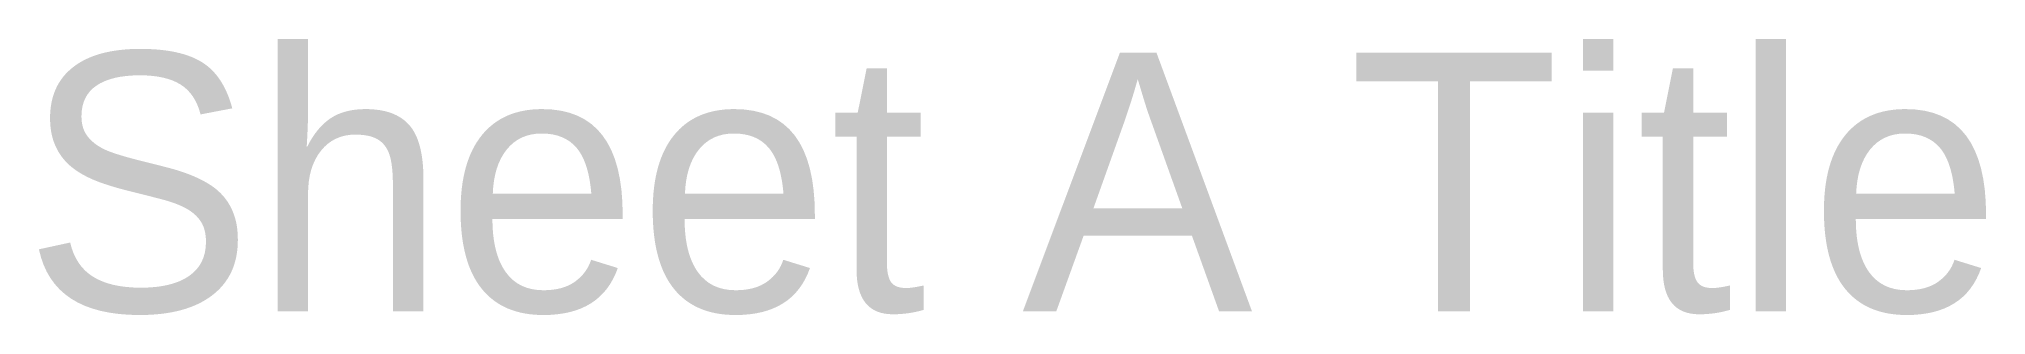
# Paper-space layout 'Sheet A' of a CAD drawing. Header units: metres. Extents: x 10.3 to 48, y 189.9 to 195.3.
import ezdxf

# ---------------------------------------------------------------- set-up
doc = ezdxf.new("R2010")
doc.units = ezdxf.units.M
doc.layers.add('A-TEXT', color=3, linetype='Continuous')

psp = doc.layouts.new('Sheet A')

# ---------------------------------------------------------------- texts
at = {"layer": 'A-TEXT'}
psp.add_text('Sheet A Title', height=5, dxfattribs=at).set_placement((10, 190))

doc.saveas('drawing.dxf')
